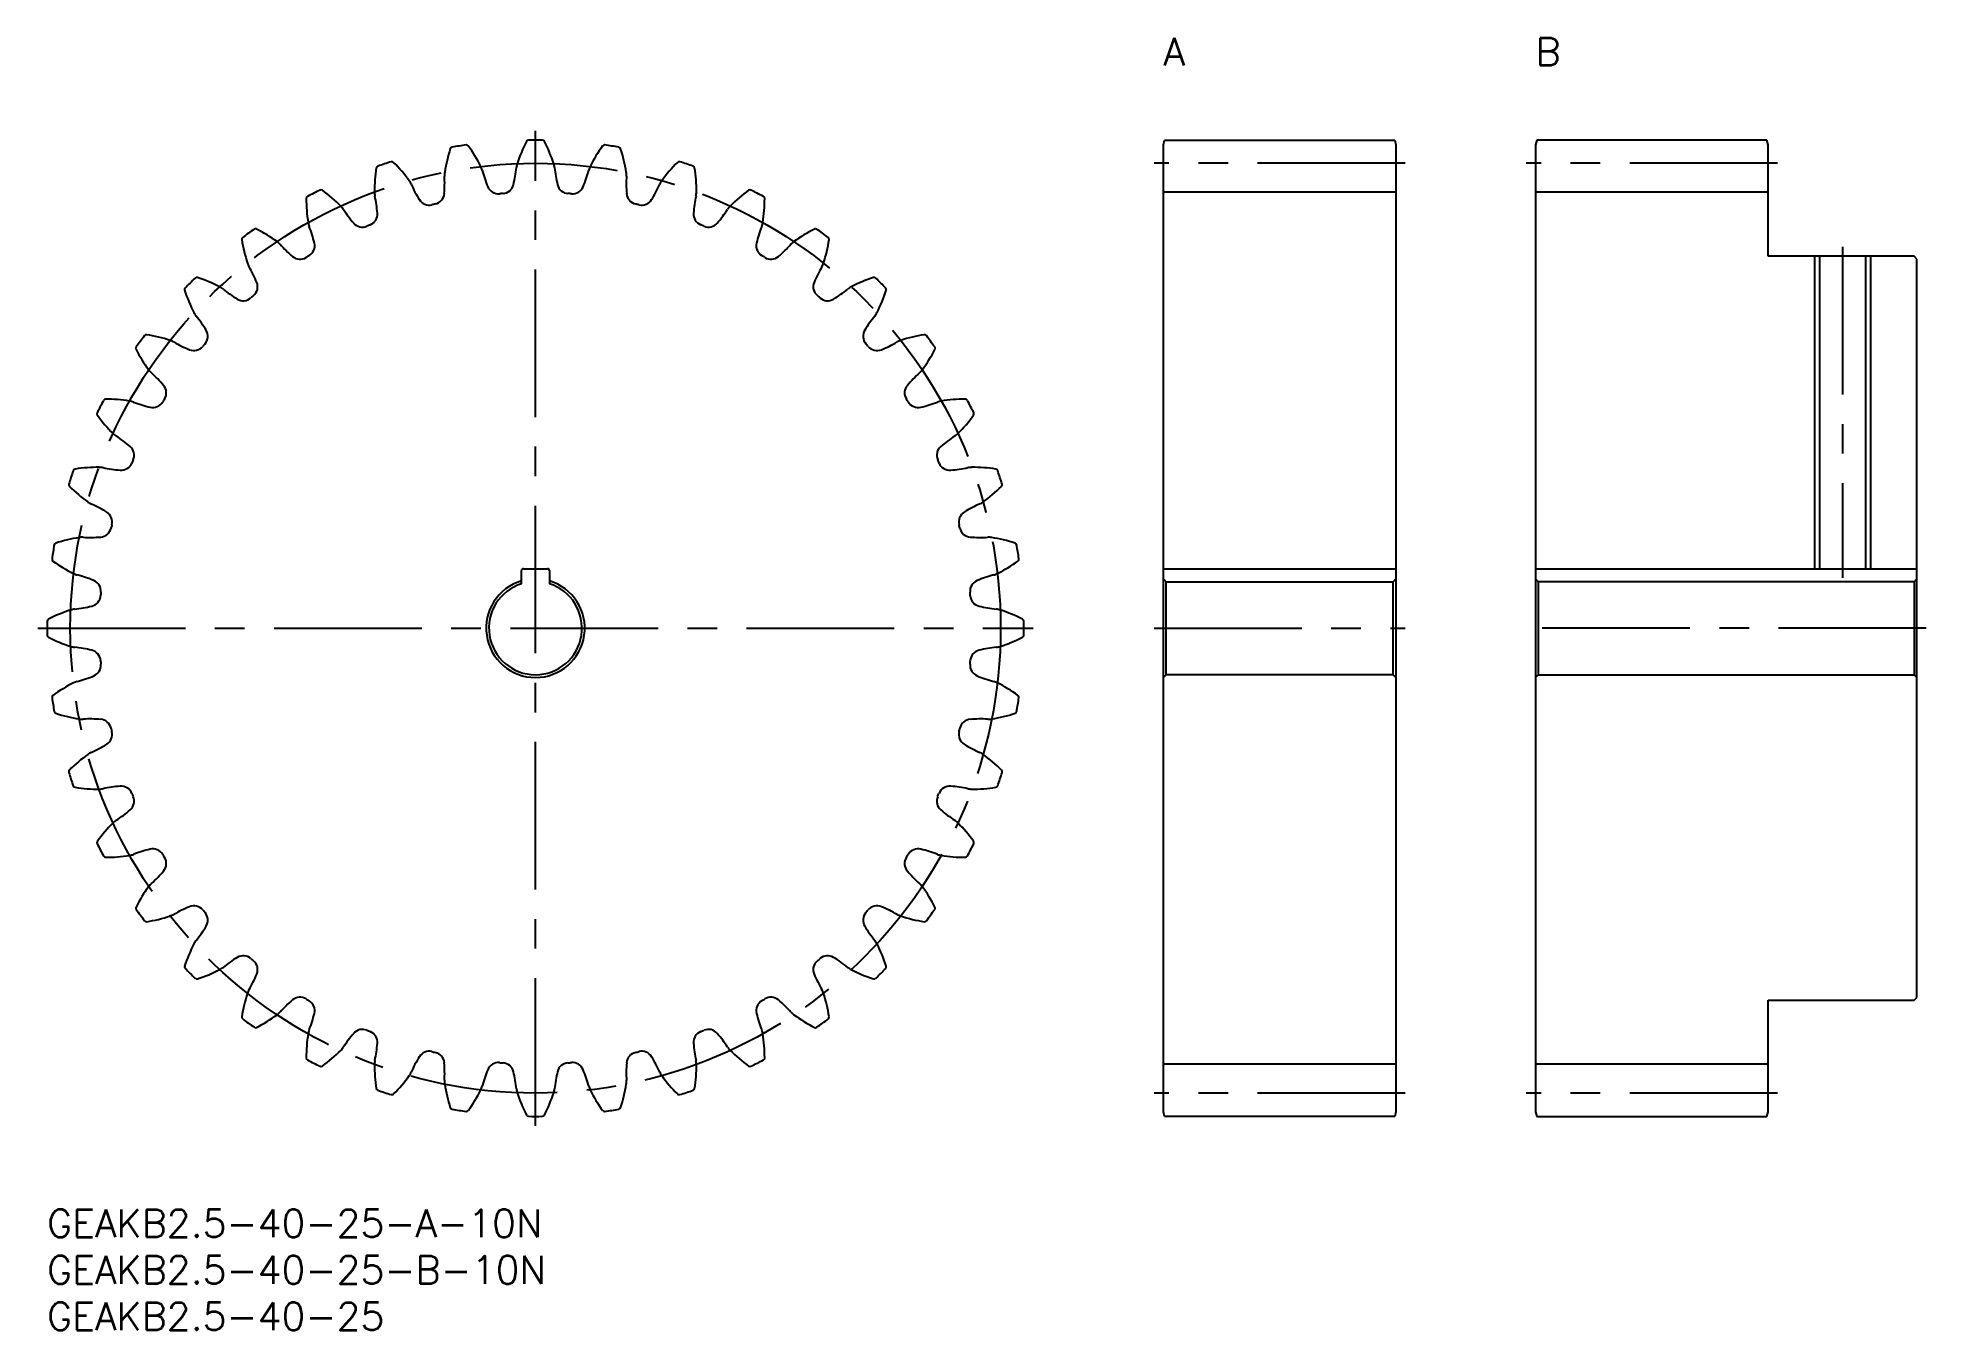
# Model space of a CAD drawing. Extents: x -1 to 202, y -13 to 126.
import ezdxf

# ---------------------------------------------------------------- set-up
doc = ezdxf.new("R2010")
doc.units = 0
doc.header["$LTSCALE"] = 0.5
doc.linetypes.add('CENTER', pattern=[50.8, 31.75, -6.35, 6.35, -6.35])
for name, color, linetype in [('MSM_CENTER', 1, 'CENTER'), ('MSM_CONTINUOUS', 7, 'CONTINUOUS'), ('MSM_NARROW', 5, 'CONTINUOUS'), ('MSM_PART_NUMBER', 7, 'CONTINUOUS')]:
    doc.layers.add(name, color=color, linetype=linetype)
doc.styles.get("Standard").update_dxf_attribs({"font": 'txt.shx', "height": 1, "bigfont": 'bigfont.shx'})

# ---------------------------------------------------------------- blocks, each defined once
blk = doc.blocks.new('*U2')
at = {"layer": 'MSM_PART_NUMBER'}
blk.add_text('GEAKB2.5-40-25-A-10N', height=3, dxfattribs=at).set_placement((0, -3))
blk = doc.blocks.new('*U3')
at = {"layer": 'MSM_PART_NUMBER'}
blk.add_text('GEAKB2.5-40-25-B-10N', height=3, dxfattribs=at).set_placement((0, -8))
blk = doc.blocks.new('*U5')
at = {"layer": 'MSM_PART_NUMBER'}
blk.add_text('GEAKB2.5-40-25', height=3, dxfattribs=at).set_placement((0, -13))
blk = doc.blocks.new('*U6')
at = {"layer": 'MSM_PART_NUMBER'}
blk.add_text('A', height=3, dxfattribs=at).set_placement((120, 123))
blk = doc.blocks.new('*U7')
at = {"layer": 'MSM_PART_NUMBER'}
blk.add_text('B', height=3, dxfattribs=at).set_placement((160, 123))

msp = doc.modelspace()

# ---------------------------------------------------------------- linework, layer by layer
at = {"layer": 'MSM_CENTER'}
for p, q in [((52.5, 9), (52.5, 116)), ((146, 112.5), (119, 112.5)), ((186, 112.5), (159, 112.5)), ((193, 103.5), (193, 67.9)), ((-1, 62.5), (106, 62.5)), ((119, 62.5), (146, 62.5)), ((202, 62.5), (159, 62.5)), ((146, 12.5), (119, 12.5)), ((186, 12.5), (159, 12.5))]:
    msp.add_line(p, q, dxfattribs=at)
msp.add_circle((52.5, 62.5), 50, dxfattribs=at)
at = {"layer": 'MSM_CONTINUOUS'}
for p, q in [((120, 114.5), (120.13, 115)), ((120, 10.5), (120, 114.5)), ((120.13, 115), (144.87, 115)), ((144.87, 115), (145, 114.5)), ((145, 114.5), (145, 10.5)), ((160.13, 115), (160, 114.5)), ((160, 114.5), (160, 10.5)), ((184.87, 115), (160.13, 115)), ((185, 114.5), (184.87, 115)), ((185, 102.5), (185, 114.5)), ((145, 109.38), (120, 109.38)), ((185, 109.38), (160, 109.38)), ((200.7, 102.5), (185, 102.5)), ((190.54, 102.5), (190.54, 68.9)), ((195.46, 102.5), (195.46, 68.9)), ((201, 102.2), (200.7, 102.5)), ((201, 22.8), (201, 102.2)), ((51, 67.27), (51, 68.7)), ((51.2, 68.9), (53.8, 68.9)), ((54, 68.7), (54, 67.27)), ((120, 68.9), (145, 68.9)), ((120.3, 67.5), (120, 67.8)), ((120.3, 57.5), (120.3, 67.5)), ((120.3, 67.5), (144.7, 67.5)), ((145, 67.8), (144.7, 67.5)), ((144.7, 57.5), (144.7, 67.5)), ((160, 68.9), (201, 68.9)), ((160, 67.8), (160.3, 67.5)), ((160.3, 67.5), (160.3, 57.5)), ((200.7, 67.5), (160.3, 67.5)), ((200.7, 67.5), (201, 67.8)), ((200.7, 67.5), (200.7, 57.5)), ((120, 57.2), (120.3, 57.5)), ((144.7, 57.5), (120.3, 57.5)), ((144.7, 57.5), (145, 57.2)), ((160.3, 57.5), (160, 57.2)), ((160.3, 57.5), (200.7, 57.5)), ((201, 57.2), (200.7, 57.5)), ((185, 10.5), (185, 22.5)), ((185, 22.5), (200.7, 22.5)), ((200.7, 22.5), (201, 22.8)), ((145, 15.63), (120, 15.63)), ((185, 15.63), (160, 15.63)), ((120.13, 10), (120, 10.5)), ((145, 10.5), (144.87, 10)), ((160, 10.5), (160.13, 10)), ((184.87, 10), (185, 10.5)), ((144.87, 10), (120.13, 10)), ((160.13, 10), (184.87, 10))]:
    msp.add_line(p, q, dxfattribs=at)
for centre, radius, start, end in [((58.56, 109.11), 16, 161.9567, 171.25), ((43.58, 113.98), 0.25, 99.8253, 161.9567), ((52.5, 62.5), 52.5, 98.1747, 99.8253), ((45.07, 114.22), 0.25, 36.0433, 98.1747), ((32.34, 104.95), 16, 26.75, 36.0433), ((65.78, 107.58), 16, 152.9567, 162.25), ((51.75, 114.74), 0.25, 90.8253, 152.9567), ((52.5, 62.5), 52.5, 89.1747, 90.8253), ((53.25, 114.74), 0.25, 27.0433, 89.1747), ((39.22, 107.58), 16, 17.75, 27.0433), ((72.66, 104.95), 16, 143.9567, 153.25), ((59.93, 114.22), 0.25, 81.8253, 143.9567), ((52.5, 62.5), 52.5, 80.1747, 81.8253), ((61.42, 113.98), 0.25, 18.0433, 80.1746), ((46.44, 109.11), 16, 8.75, 18.0433), ((51.19, 109.48), 16, 170.9567, 180.25), ((35.64, 111.95), 0.25, 108.8253, 170.9567), ((52.5, 62.5), 52.5, 107.1747, 108.8253), ((37.07, 112.42), 0.25, 45.0433, 107.1747), ((25.94, 101.27), 16, 35.75, 45.0433), ((44.78, 111.23), 2.06, 14.6661, 26.75), ((59.67, 115.13), 13.33, 194.6929, 202.7283), ((37.18, 113.36), 13.33, 346.2717, 354.3071), ((52.5, 111.83), 2.06, 162.25, 174.3339), ((52.5, 111.83), 2.06, 5.6661, 17.75), ((67.82, 113.36), 13.33, 185.6929, 193.7283), ((45.33, 115.13), 13.33, 337.2717, 345.3071), ((60.22, 111.23), 2.06, 153.25, 165.3339), ((79.06, 101.27), 16, 134.9567, 144.25), ((67.93, 112.42), 0.25, 72.8253, 134.9567), ((52.5, 62.5), 52.5, 71.1747, 72.8253), ((69.36, 111.95), 0.25, 9.0433, 71.1746), ((53.81, 109.48), 16, 359.75, 9.0433), ((29.45, 109.39), 0.25, 54.0433, 116.1747), ((37.26, 109.42), 2.06, 23.6661, 35.75), ((51.35, 115.6), 13.33, 203.6929, 211.7283), ((29.41, 110.34), 13.33, 355.2717, 3.3071), ((44.78, 111.23), 2.06, 171.25, 183.3339), ((48.53, 110.46), 1.25, 202.7283, 274.7333), ((48.92, 110.49), 1.25, 274.2667, 346.2717), ((56.08, 110.49), 1.25, 193.7283, 265.7333), ((56.47, 110.46), 1.25, 265.2667, 337.2717), ((60.22, 111.23), 2.06, 356.6661, 8.75), ((75.59, 110.34), 13.33, 176.6929, 184.7283), ((53.65, 115.6), 13.33, 328.2717, 336.3071), ((67.74, 109.42), 2.06, 144.25, 156.3339), ((75.55, 109.39), 0.25, 63.8253, 125.9567), ((28.11, 108.71), 0.25, 117.8253, 179.9567), ((43.86, 108.7), 16, 179.9567, 189.25), ((52.5, 62.5), 52.5, 116.1747, 117.8253), ((20.2, 96.64), 16, 44.75, 54.0433), ((30.1, 106.46), 2.06, 32.6661, 44.75), ((37.26, 109.42), 2.06, 180.25, 192.3339), ((22.21, 106.14), 13.33, 4.2717, 12.3071), ((41.08, 109.25), 1.25, 211.7283, 283.7333), ((52.5, 62.5), 46.88, 103.2667, 103.7333), ((41.46, 109.34), 1.25, 283.2667, 355.2717), ((52.5, 62.5), 46.88, 94.2667, 94.7333), ((52.5, 62.5), 46.88, 85.2667, 85.7333), ((63.54, 109.34), 1.25, 184.7283, 256.7333), ((52.5, 62.5), 46.87, 76.2667, 76.7333), ((63.92, 109.25), 1.25, 256.2667, 328.2717), ((82.79, 106.14), 13.33, 167.6929, 175.7283), ((67.74, 109.42), 2.06, 347.6661, 359.75), ((74.9, 106.46), 2.06, 135.25, 147.3339), ((84.8, 96.64), 16, 125.9567, 135.25), ((52.5, 62.5), 52.5, 62.1747, 63.8253), ((61.14, 108.7), 16, 350.75, 0.0433), ((76.89, 108.71), 0.25, 0.0433, 62.1746), ((30.1, 106.46), 2.06, 189.25, 201.3339), ((15.76, 100.86), 13.33, 13.2717, 21.3071), ((43.06, 114.77), 13.33, 212.6929, 220.7283), ((33.9, 106.89), 1.25, 220.7283, 292.7333), ((52.5, 62.5), 46.87, 112.2667, 112.7333), ((34.26, 107.04), 1.25, 292.2667, 4.2717), ((70.74, 107.04), 1.25, 175.7283, 247.7333), ((52.5, 62.5), 46.88, 67.2667, 67.7333), ((71.1, 106.89), 1.25, 247.2667, 319.2717), ((61.94, 114.77), 13.33, 319.2717, 327.3071), ((89.24, 100.86), 13.33, 158.6929, 166.7283), ((74.9, 106.46), 2.06, 338.6661, 350.75), ((21.18, 104.32), 0.25, 126.8253, 188.9567), ((36.74, 106.78), 16, 188.9567, 198.25), ((52.5, 62.5), 52.5, 125.1747, 126.8253), ((22.4, 105.21), 0.25, 63.0433, 125.1747), ((15.26, 91.17), 16, 53.75, 63.0433), ((23.5, 102.41), 2.06, 41.6661, 53.75), ((35, 112.65), 13.33, 221.6929, 229.7283), ((27.52, 103.64), 1.25, 301.2667, 13.2717), ((77.48, 103.64), 1.25, 166.7283, 238.7333), ((70, 112.65), 13.33, 310.2717, 318.3071), ((81.5, 102.41), 2.06, 126.25, 138.3339), ((89.74, 91.17), 16, 116.9567, 126.25), ((82.6, 105.21), 0.25, 54.8253, 116.9567), ((52.5, 62.5), 52.5, 53.1747, 54.8253), ((68.26, 106.78), 16, 341.75, 351.0433), ((83.82, 104.32), 0.25, 351.0433, 53.1746), ((23.5, 102.41), 2.06, 198.25, 210.3339), ((27.19, 103.43), 1.25, 229.7283, 301.7333), ((52.5, 62.5), 46.87, 121.2667, 121.7333), ((52.5, 62.5), 46.88, 58.2667, 58.7333), ((77.81, 103.43), 1.25, 238.2667, 310.2717), ((81.5, 102.41), 2.06, 329.6661, 341.75), ((52.5, 62.5), 52.5, 134.1747, 135.8253), ((16.09, 99.97), 0.25, 72.0433, 134.1747), ((11.23, 84.99), 16, 62.75, 72.0433), ((10.21, 94.64), 13.33, 22.2717, 30.3071), ((21.39, 99.22), 1.25, 310.2667, 22.2717), ((83.61, 99.22), 1.25, 157.7283, 229.7333), ((94.79, 94.64), 13.33, 149.6929, 157.7283), ((93.77, 84.99), 16, 107.9567, 117.25), ((88.91, 99.97), 0.25, 45.8251, 107.9567), ((52.5, 62.5), 52.5, 44.1747, 45.8253), ((15.03, 98.91), 0.25, 135.8251, 197.9567), ((30.01, 103.77), 16, 197.9567, 207.25), ((17.62, 97.38), 2.06, 50.6661, 62.75), ((27.37, 109.29), 13.33, 230.6929, 238.7283), ((21.1, 98.97), 1.25, 238.7283, 310.7333), ((52.5, 62.5), 46.88, 130.2667, 130.7333), ((52.5, 62.5), 46.88, 49.2667, 49.7333), ((83.9, 98.97), 1.25, 229.2667, 301.2717), ((77.63, 109.29), 13.33, 301.2717, 309.3071), ((87.38, 97.38), 2.06, 117.25, 129.3339), ((74.99, 103.77), 16, 332.75, 342.0433), ((89.97, 98.91), 0.25, 342.0433, 44.1746), ((17.62, 97.38), 2.06, 207.25, 219.3339), ((5.71, 87.63), 13.33, 31.2717, 39.3071), ((99.29, 87.63), 13.33, 140.6929, 148.7283), ((87.38, 97.38), 2.06, 320.6661, 332.75), ((52.5, 62.5), 52.5, 143.1747, 144.8253), ((10.68, 93.82), 0.25, 81.0433, 143.1747), ((8.22, 78.26), 16, 71.75, 81.0433), ((12.59, 91.5), 2.06, 59.6661, 71.75), ((16.03, 93.9), 1.25, 319.2667, 31.2717), ((88.97, 93.9), 1.25, 148.7283, 220.7333), ((92.41, 91.5), 2.06, 108.25, 120.3339), ((96.78, 78.26), 16, 98.9567, 108.25), ((94.32, 93.82), 0.25, 36.8253, 98.9567), ((52.5, 62.5), 52.5, 35.1747, 36.8253), ((9.79, 92.6), 0.25, 144.8255, 206.9567), ((23.83, 99.74), 16, 206.9567, 216.25), ((20.36, 104.79), 13.33, 239.6929, 247.7283), ((15.78, 93.61), 1.25, 247.7283, 319.7333), ((52.5, 62.5), 46.88, 139.2667, 139.7333), ((52.5, 62.5), 46.87, 40.2667, 40.7333), ((89.22, 93.61), 1.25, 220.2667, 292.2717), ((84.64, 104.79), 13.33, 292.2717, 300.3071), ((81.17, 99.74), 16, 323.75, 333.0433), ((95.21, 92.6), 0.25, 333.0433, 35.1746), ((12.59, 91.5), 2.06, 216.25, 228.3339), ((2.35, 80), 13.33, 40.2717, 48.3071), ((102.65, 80), 13.33, 131.6929, 139.7283), ((92.41, 91.5), 2.06, 311.6661, 323.75), ((11.57, 87.81), 1.25, 328.2667, 40.2717), ((93.43, 87.81), 1.25, 139.7283, 211.7333), ((5.61, 85.55), 0.25, 153.8253, 215.9567), ((52.5, 62.5), 52.5, 152.1747, 153.8253), ((18.36, 94.8), 16, 215.9567, 225.25), ((6.29, 86.89), 0.25, 90.0433, 152.1747), ((6.3, 71.14), 16, 80.75, 90.0433), ((8.54, 84.9), 2.06, 68.6661, 80.75), ((14.14, 99.24), 13.33, 248.6929, 256.7283), ((11.36, 87.48), 1.25, 256.7283, 328.7333), ((52.5, 62.5), 46.88, 148.2667, 148.7333), ((52.5, 62.5), 46.88, 31.2667, 31.7333), ((93.64, 87.48), 1.25, 211.2667, 283.2717), ((90.86, 99.24), 13.33, 283.2717, 291.3071), ((96.46, 84.9), 2.06, 99.25, 111.3339), ((98.7, 71.14), 16, 89.9567, 99.25), ((86.64, 94.8), 16, 314.75, 324.0433), ((98.71, 86.89), 0.25, 27.8253, 89.9567), ((52.5, 62.5), 52.5, 26.1747, 27.8253), ((99.39, 85.55), 0.25, 324.0433, 26.1746), ((8.54, 84.9), 2.06, 225.25, 237.3339), ((96.46, 84.9), 2.06, 302.6661, 314.75), ((0.23, 71.94), 13.33, 49.2717, 57.3071), ((8.11, 81.1), 1.25, 337.2667, 49.2717), ((96.89, 81.1), 1.25, 130.7283, 202.7333), ((104.77, 71.94), 13.33, 122.6929, 130.7283), ((52.5, 62.5), 52.5, 161.1747, 162.8253), ((3.05, 79.36), 0.25, 99.0433, 161.1747), ((5.52, 63.81), 16, 89.75, 99.0433), ((5.58, 77.74), 2.06, 77.6661, 89.75), ((8.86, 92.79), 13.33, 257.6929, 265.7283), ((7.96, 80.74), 1.25, 265.7283, 337.7333), ((52.5, 62.5), 46.88, 157.2667, 157.7333), ((52.5, 62.5), 46.88, 22.2667, 22.7333), ((97.04, 80.74), 1.25, 202.2667, 274.2717), ((96.14, 92.79), 13.33, 274.2717, 282.3071), ((99.42, 77.74), 2.06, 90.25, 102.3339), ((99.48, 63.81), 16, 80.9567, 90.25), ((101.95, 79.36), 0.25, 18.8253, 80.9567), ((52.5, 62.5), 52.5, 17.1747, 18.8253), ((2.58, 77.93), 0.25, 162.8253, 224.9567), ((13.73, 89.06), 16, 224.9567, 234.25), ((91.27, 89.06), 16, 305.75, 315.0433), ((102.42, 77.93), 0.25, 315.0433, 17.1746), ((5.58, 77.74), 2.06, 234.25, 246.3339), ((-0.6, 63.65), 13.33, 58.2717, 66.3071), ((105.6, 63.65), 13.33, 113.6929, 121.7283), ((99.42, 77.74), 2.06, 293.6661, 305.75), ((5.66, 73.54), 1.25, 274.7283, 346.7333), ((5.75, 73.92), 1.25, 346.2667, 58.2717), ((52.5, 62.5), 46.87, 166.2667, 166.7333), ((99.25, 73.92), 1.25, 121.7283, 193.7333), ((52.5, 62.5), 46.87, 13.2667, 13.7333), ((99.34, 73.54), 1.25, 193.2667, 265.2717), ((52.5, 62.5), 52.5, 170.1747, 171.8253), ((1.02, 71.42), 0.25, 108.0433, 170.1747), ((5.89, 56.44), 16, 98.75, 108.0433), ((3.77, 70.22), 2.06, 86.6661, 98.75), ((4.66, 85.59), 13.33, 266.6929, 274.7283), ((100.34, 85.59), 13.33, 265.2717, 273.3071), ((101.23, 70.22), 2.06, 81.25, 93.3339), ((99.11, 56.44), 16, 71.9567, 81.25), ((103.98, 71.42), 0.25, 9.8253, 71.9567), ((52.5, 62.5), 52.5, 8.1747, 9.8253), ((0.78, 69.93), 0.25, 171.8253, 233.9567), ((10.05, 82.66), 16, 233.9567, 243.25), ((94.95, 82.66), 16, 296.75, 306.0433), ((104.22, 69.93), 0.25, 306.0433, 8.1746), ((3.77, 70.22), 2.06, 243.25, 255.3339), ((-0.13, 55.33), 13.33, 67.2717, 75.3071), ((4.54, 66.47), 1.25, 355.2667, 67.2717), ((52.5, 62.5), 5.3, 106.4405, 73.5595), ((52.5, 62.5), 5, 107.4576, 72.5424), ((51.2, 68.7), 0.2, 90, 180), ((53.8, 68.7), 0.2, 0, 90), ((100.46, 66.47), 1.25, 112.7283, 184.7333), ((105.13, 55.33), 13.33, 104.6929, 112.7283), ((101.23, 70.22), 2.06, 284.6661, 296.75), ((4.51, 66.08), 1.25, 283.7283, 355.7333), ((52.5, 62.5), 46.88, 175.2667, 175.7333), ((52.5, 62.5), 46.87, 4.2667, 4.7333), ((100.49, 66.08), 1.25, 184.2667, 256.2717), ((52.5, 62.5), 52.5, 179.1747, 180.8253), ((0.26, 63.25), 0.25, 117.0433, 179.1747), ((7.42, 49.22), 16, 107.75, 117.0433), ((3.17, 62.5), 2.06, 95.6661, 107.75), ((1.64, 77.82), 13.33, 275.6929, 283.7283), ((103.36, 77.82), 13.33, 256.2717, 264.3071), ((101.83, 62.5), 2.06, 72.25, 84.3339), ((97.58, 49.22), 16, 62.9567, 72.25), ((104.74, 63.25), 0.25, 0.8253, 62.9567), ((52.5, 62.5), 52.5, 359.1747, 0.8253), ((0.26, 61.75), 0.25, 180.8253, 242.9567), ((7.42, 75.78), 16, 242.9567, 252.25), ((97.58, 75.78), 16, 287.75, 297.0433), ((104.74, 61.75), 0.25, 297.0433, 359.1746), ((3.17, 62.5), 2.06, 252.25, 264.3339), ((1.64, 47.18), 13.33, 76.2717, 84.3071), ((4.51, 58.92), 1.25, 4.2667, 76.2717), ((52.5, 62.5), 46.88, 184.2667, 184.7333), ((52.5, 62.5), 46.88, 355.2667, 355.7333), ((100.49, 58.92), 1.25, 103.7283, 175.7333), ((103.36, 47.18), 13.33, 95.6929, 103.7283), ((101.83, 62.5), 2.06, 275.6661, 287.75), ((-0.13, 69.67), 13.33, 284.6929, 292.7283), ((4.54, 58.53), 1.25, 292.7283, 4.7333), ((100.46, 58.53), 1.25, 175.2667, 247.2717), ((105.13, 69.67), 13.33, 247.2717, 255.3071), ((0.78, 55.07), 0.25, 126.0433, 188.1747), ((52.5, 62.5), 52.5, 188.1747, 189.8253), ((10.05, 42.34), 16, 116.75, 126.0433), ((3.77, 54.78), 2.06, 104.6661, 116.75), ((101.23, 54.78), 2.06, 63.25, 75.3339), ((94.95, 42.34), 16, 53.9567, 63.25), ((52.5, 62.5), 52.5, 350.1747, 351.8253), ((104.22, 55.07), 0.25, 351.8253, 53.9567), ((1.02, 53.58), 0.25, 189.8253, 251.9567), ((5.89, 68.56), 16, 251.9567, 261.25), ((99.11, 68.56), 16, 278.75, 288.0433), ((103.98, 53.58), 0.25, 288.0433, 350.1746), ((3.77, 54.78), 2.06, 261.25, 273.3339), ((4.66, 39.41), 13.33, 85.2717, 93.3071), ((5.66, 51.46), 1.25, 13.2667, 85.2717), ((5.75, 51.08), 1.25, 301.7283, 13.7333), ((52.5, 62.5), 46.88, 193.2667, 193.7333), ((99.25, 51.08), 1.25, 166.2667, 238.2717), ((52.5, 62.5), 46.88, 346.2667, 346.7333), ((99.34, 51.46), 1.25, 94.7283, 166.7333), ((100.34, 39.41), 13.33, 86.6929, 94.7283), ((101.23, 54.78), 2.06, 266.6661, 278.75), ((13.73, 35.94), 16, 125.75, 135.0433), ((5.58, 47.26), 2.06, 113.6661, 125.75), ((-0.6, 61.35), 13.33, 293.6929, 301.7283), ((105.6, 61.35), 13.33, 238.2717, 246.3071), ((99.42, 47.26), 2.06, 54.25, 66.3339), ((91.27, 35.94), 16, 44.9567, 54.25), ((2.58, 47.07), 0.25, 135.0433, 197.1747), ((52.5, 62.5), 52.5, 197.1747, 198.8253), ((52.5, 62.5), 52.5, 341.1747, 342.8253), ((102.42, 47.07), 0.25, 342.8253, 44.9567), ((3.05, 45.64), 0.25, 198.8253, 260.9567), ((5.52, 61.19), 16, 260.9567, 270.25), ((5.58, 47.26), 2.06, 270.25, 282.3339), ((8.86, 32.21), 13.33, 94.2717, 102.3071), ((7.96, 44.26), 1.25, 22.2667, 94.2717), ((52.5, 62.5), 46.87, 202.2667, 202.7333), ((52.5, 62.5), 46.87, 337.2667, 337.7333), ((97.04, 44.26), 1.25, 85.7283, 157.7333), ((96.14, 32.21), 13.33, 77.6929, 85.7283), ((99.42, 47.26), 2.06, 257.6661, 269.75), ((99.48, 61.19), 16, 269.75, 279.0433), ((101.95, 45.64), 0.25, 279.0433, 341.1746), ((0.23, 53.06), 13.33, 302.6929, 310.7283), ((8.11, 43.9), 1.25, 310.7283, 22.7333), ((96.89, 43.9), 1.25, 157.2667, 229.2717), ((104.77, 53.06), 13.33, 229.2717, 237.3071), ((18.36, 30.2), 16, 134.75, 144.0433), ((8.54, 40.1), 2.06, 122.6661, 134.75), ((96.46, 40.1), 2.06, 45.25, 57.3339), ((86.64, 30.2), 16, 35.9567, 45.25), ((5.61, 39.45), 0.25, 144.0433, 206.1747), ((52.5, 62.5), 52.5, 206.1747, 207.8253), ((14.14, 25.76), 13.33, 103.2717, 111.3071), ((11.36, 37.52), 1.25, 31.2667, 103.2717), ((93.64, 37.52), 1.25, 76.7283, 148.7333), ((90.86, 25.76), 13.33, 68.6929, 76.7283), ((52.5, 62.5), 52.5, 332.1747, 333.8253), ((99.39, 39.45), 0.25, 333.8253, 35.9567), ((6.29, 38.11), 0.25, 207.8253, 269.9567), ((6.3, 53.86), 16, 269.9567, 279.25), ((8.54, 40.1), 2.06, 279.25, 291.3339), ((52.5, 62.5), 46.88, 211.2667, 211.7333), ((11.57, 37.19), 1.25, 319.7283, 31.7333), ((93.43, 37.19), 1.25, 148.2667, 220.2717), ((52.5, 62.5), 46.88, 328.2667, 328.7333), ((96.46, 40.1), 2.06, 248.6661, 260.75), ((98.7, 53.86), 16, 260.75, 270.0433), ((98.71, 38.11), 0.25, 270.0433, 332.1746), ((23.83, 25.26), 16, 143.75, 153.0433), ((12.59, 33.5), 2.06, 131.6661, 143.75), ((2.35, 45), 13.33, 311.6929, 319.7283), ((102.65, 45), 13.33, 220.2717, 228.3071), ((92.41, 33.5), 2.06, 36.25, 48.3339), ((81.17, 25.26), 16, 26.9567, 36.25), ((9.79, 32.4), 0.25, 153.0433, 215.1747), ((20.36, 20.21), 13.33, 112.2717, 120.3071), ((15.78, 31.39), 1.25, 40.2667, 112.2717), ((89.22, 31.39), 1.25, 67.7283, 139.7333), ((84.64, 20.21), 13.33, 59.6929, 67.7283), ((95.21, 32.4), 0.25, 324.8253, 26.9567), ((52.5, 62.5), 52.5, 215.1747, 216.8253), ((10.68, 31.18), 0.25, 216.8253, 278.9567), ((8.22, 46.74), 16, 278.9567, 288.25), ((12.59, 33.5), 2.06, 288.25, 300.3339), ((52.5, 62.5), 46.87, 220.2667, 220.7333), ((16.03, 31.1), 1.25, 328.7283, 40.7333), ((88.97, 31.1), 1.25, 139.2667, 211.2717), ((52.5, 62.5), 46.88, 319.2667, 319.7333), ((92.41, 33.5), 2.06, 239.6661, 251.75), ((96.78, 46.74), 16, 251.75, 261.0433), ((94.32, 31.18), 0.25, 261.0433, 323.1746), ((52.5, 62.5), 52.5, 323.1747, 324.8253), ((30.01, 21.23), 16, 152.75, 162.0433), ((17.62, 27.62), 2.06, 140.6661, 152.75), ((5.71, 37.37), 13.33, 320.6929, 328.7283), ((99.29, 37.37), 13.33, 211.2717, 219.3071), ((87.38, 27.62), 2.06, 27.25, 39.3339), ((74.99, 21.23), 16, 17.9567, 27.25), ((27.37, 15.71), 13.33, 121.2717, 129.3071), ((21.1, 26.03), 1.25, 49.2667, 121.2717), ((52.5, 62.5), 46.87, 229.2667, 229.7333), ((21.39, 25.78), 1.25, 337.7283, 49.7333), ((83.61, 25.78), 1.25, 130.2667, 202.2717), ((52.5, 62.5), 46.88, 310.2667, 310.7333), ((83.9, 26.03), 1.25, 58.7283, 130.7333), ((77.63, 15.71), 13.33, 50.6929, 58.7283), ((15.03, 26.09), 0.25, 162.0433, 224.1747), ((52.5, 62.5), 52.5, 224.1747, 225.8253), ((16.09, 25.03), 0.25, 225.8253, 287.9567), ((11.23, 40.01), 16, 287.9567, 297.25), ((17.62, 27.62), 2.06, 297.25, 309.3339), ((10.21, 30.36), 13.33, 329.6929, 337.7283), ((94.79, 30.36), 13.33, 202.2717, 210.3071), ((87.38, 27.62), 2.06, 230.6661, 242.75), ((93.77, 40.01), 16, 242.75, 252.0433), ((88.91, 25.03), 0.25, 252.0433, 314.1746), ((52.5, 62.5), 52.5, 314.1747, 315.8253), ((89.97, 26.09), 0.25, 315.8253, 17.9567), ((36.74, 18.22), 16, 161.75, 171.0433), ((23.5, 22.59), 2.06, 149.6661, 161.75), ((35, 12.35), 13.33, 130.2717, 138.3071), ((27.19, 21.57), 1.25, 58.2667, 130.2717), ((52.5, 62.5), 46.87, 238.2667, 238.7333), ((27.52, 21.36), 1.25, 346.7283, 58.7333), ((77.48, 21.36), 1.25, 121.2667, 193.2717), ((52.5, 62.5), 46.87, 301.2667, 301.7333), ((77.81, 21.57), 1.25, 49.7283, 121.7333), ((70, 12.35), 13.33, 41.6929, 49.7283), ((81.5, 22.59), 2.06, 18.25, 30.3339), ((68.26, 18.22), 16, 8.9567, 18.25), ((21.18, 20.68), 0.25, 171.0433, 233.1746), ((52.5, 62.5), 52.5, 233.1747, 234.8253), ((15.26, 33.83), 16, 296.9567, 306.25), ((23.5, 22.59), 2.06, 306.25, 318.3339), ((15.76, 24.14), 13.33, 338.6929, 346.7283), ((89.24, 24.14), 13.33, 193.2717, 201.3071), ((81.5, 22.59), 2.06, 221.6661, 233.75), ((89.74, 33.83), 16, 233.75, 243.0433), ((52.5, 62.5), 52.5, 305.1747, 306.8253), ((83.82, 20.68), 0.25, 306.8253, 8.9567), ((22.4, 19.79), 0.25, 234.8253, 296.9567), ((43.86, 16.3), 16, 170.75, 180.0433), ((30.1, 18.54), 2.06, 158.6661, 170.75), ((43.06, 10.23), 13.33, 139.2717, 147.3071), ((33.9, 18.11), 1.25, 67.2667, 139.2717), ((52.5, 62.5), 46.87, 247.2667, 247.7333), ((34.26, 17.96), 1.25, 355.7283, 67.7333), ((70.74, 17.96), 1.25, 112.2667, 184.2717), ((52.5, 62.5), 46.88, 292.2667, 292.7333), ((71.1, 18.11), 1.25, 40.7283, 112.7333), ((61.94, 10.23), 13.33, 32.6929, 40.7283), ((74.9, 18.54), 2.06, 9.25, 21.3339), ((61.14, 16.3), 16, 359.9567, 9.25), ((82.6, 19.79), 0.25, 243.0433, 305.1746), ((28.11, 16.29), 0.25, 180.0433, 242.1746), ((20.2, 28.36), 16, 305.9567, 315.25), ((30.1, 18.54), 2.06, 315.25, 327.3339), ((22.21, 18.86), 13.33, 347.6929, 355.7283), ((51.35, 9.4), 13.33, 148.2717, 156.3071), ((41.08, 15.75), 1.25, 76.2667, 148.2717), ((52.5, 62.5), 46.88, 256.2667, 256.7333), ((41.46, 15.66), 1.25, 4.7283, 76.7333), ((63.54, 15.66), 1.25, 103.2667, 175.2717), ((52.5, 62.5), 46.88, 283.2667, 283.7333), ((63.92, 15.75), 1.25, 31.7283, 103.7333), ((53.65, 9.4), 13.33, 23.6929, 31.7283), ((82.79, 18.86), 13.33, 184.2717, 192.3071), ((74.9, 18.54), 2.06, 212.6661, 224.75), ((84.8, 28.36), 16, 224.75, 234.0433), ((76.89, 16.29), 0.25, 297.8253, 359.9567), ((52.5, 62.5), 52.5, 242.1747, 243.8253), ((29.45, 15.61), 0.25, 243.8253, 305.9567), ((37.26, 15.58), 2.06, 167.6661, 179.75), ((51.19, 15.52), 16, 179.75, 189.0433), ((25.94, 23.73), 16, 314.9567, 324.25), ((37.26, 15.58), 2.06, 324.25, 336.3339), ((29.41, 14.66), 13.33, 356.6929, 4.7283), ((59.67, 9.87), 13.33, 157.2717, 165.3071), ((48.53, 14.54), 1.25, 85.2667, 157.2717), ((52.5, 62.5), 46.88, 265.2667, 265.7333), ((48.92, 14.51), 1.25, 13.7283, 85.7333), ((37.18, 11.64), 13.33, 5.6929, 13.7283), ((67.82, 11.64), 13.33, 166.2717, 174.3071), ((56.08, 14.51), 1.25, 94.2667, 166.2717), ((52.5, 62.5), 46.87, 274.2667, 274.7333), ((56.47, 14.54), 1.25, 22.7283, 94.7333), ((45.33, 9.87), 13.33, 14.6929, 22.7283), ((75.59, 14.66), 13.33, 175.2717, 183.3071), ((67.74, 15.58), 2.06, 203.6661, 215.75), ((79.06, 23.73), 16, 215.75, 225.0433), ((53.81, 15.52), 16, 350.9567, 0.25), ((67.74, 15.58), 2.06, 0.25, 12.3339), ((75.55, 15.61), 0.25, 234.0433, 296.1746), ((52.5, 62.5), 52.5, 296.1747, 297.8253), ((35.64, 13.05), 0.25, 189.0433, 251.1746), ((52.5, 62.5), 52.5, 251.1747, 252.8253), ((37.07, 12.58), 0.25, 252.8253, 314.9567), ((44.78, 13.77), 2.06, 176.6661, 188.75), ((58.56, 15.89), 16, 188.75, 198.0433), ((32.34, 20.05), 16, 323.9567, 333.25), ((44.78, 13.77), 2.06, 333.25, 345.3339), ((52.5, 13.17), 2.06, 185.6661, 197.75), ((65.78, 17.42), 16, 197.75, 207.0433), ((39.22, 17.42), 16, 332.9567, 342.25), ((52.5, 13.17), 2.06, 342.25, 354.3339), ((60.22, 13.77), 2.06, 194.6661, 206.75), ((72.66, 20.05), 16, 206.75, 216.0433), ((46.44, 15.89), 16, 341.9567, 351.25), ((60.22, 13.77), 2.06, 351.25, 3.3339), ((67.93, 12.58), 0.25, 225.0433, 287.1746), ((52.5, 62.5), 52.5, 287.1747, 288.8253), ((69.36, 13.05), 0.25, 288.8253, 350.9567), ((43.58, 11.02), 0.25, 198.0433, 260.1746), ((52.5, 62.5), 52.5, 260.1747, 261.8253), ((45.07, 10.78), 0.25, 261.8253, 323.9567), ((59.93, 10.78), 0.25, 216.0433, 278.1746), ((52.5, 62.5), 52.5, 278.1747, 279.8253), ((61.42, 11.02), 0.25, 279.8253, 341.9567), ((51.75, 10.26), 0.25, 207.0433, 269.1746), ((52.5, 62.5), 52.5, 269.1747, 270.8253), ((53.25, 10.26), 0.25, 270.8253, 332.9567)]:
    msp.add_arc(centre, radius, start, end, dxfattribs=at)
at = {"layer": 'MSM_NARROW'}
for p, q in [((190, 102.5), (190, 68.9)), ((196, 102.5), (196, 68.9))]:
    msp.add_line(p, q, dxfattribs=at)

# ---------------------------------------------------------------- block references
at = {"layer": 'MSM_CONTINUOUS'}
for name in ['*U6', '*U7', '*U2', '*U3', '*U5']:
    msp.add_blockref(name, (0, 0), dxfattribs=at)

doc.saveas('drawing.dxf')
